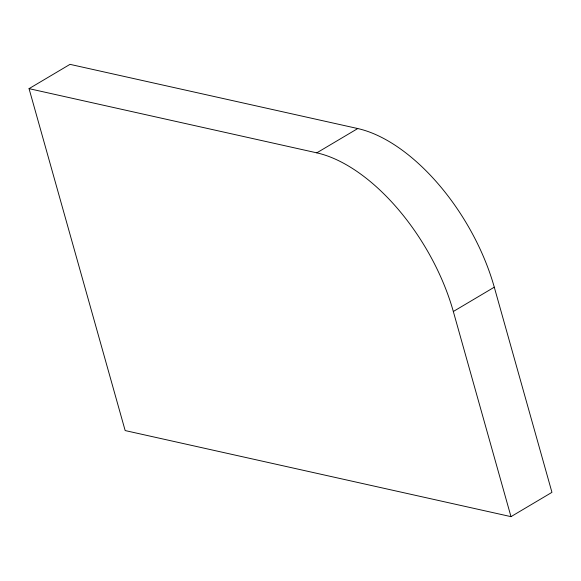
<?xml version="1.0" encoding="UTF-8"?>
<svg xmlns="http://www.w3.org/2000/svg" width="581" height="581" viewBox="0 0 581 581"><rect width="100%" height="100%" fill="white"/><g stroke="black" fill="none" stroke-linecap="round" stroke-linejoin="round"><path stroke-width="0.87" d="M29.05 88.653L70.01 64.353L357.751 128.546A153.551 81.892 59.3 0 1 494.286 287.196L551.95 492.347L510.989 516.647L125.162 430.572L29.05 88.653L316.79 152.847A153.551 81.892 59.3 0 1 453.325 311.496L510.989 516.647M316.79 152.847L357.751 128.546M453.325 311.496L494.286 287.196"/></g></svg>
